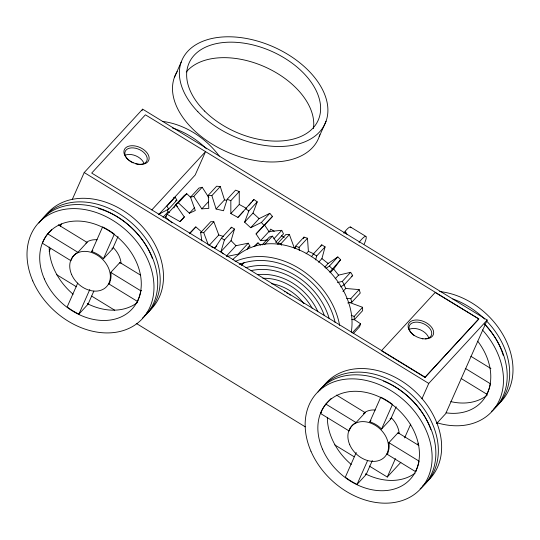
<?xml version="1.0" encoding="UTF-8"?>
<svg xmlns="http://www.w3.org/2000/svg" width="540" height="540" viewBox="0 0 540 540"><rect width="100%" height="100%" fill="white"/><g stroke="black" fill="none" stroke-linecap="round" stroke-linejoin="round"><path stroke-width="0.81" d="M351.277 332.08C360.815 274.921 278.593 214.076 232.598 259.74M295.022 248.63L295.549 246.233L303.953 237.114L307.49 238.241L308.387 251.336L306.146 253.766M303.601 238.714L303.953 237.114M315.623 259.909L316.676 255.994L325.08 246.881L321.773 244.843L313.369 253.955L311.519 256.729M318.566 262.258L321.928 258.613L325.08 246.881M223.155 253.841L220.968 251.593L224.39 240.017L234.488 229.061L231.532 227.212L221.434 238.167L215.048 247.894L211.086 246.665M220.968 251.593L231.066 240.638L234.488 229.061M243.547 211.343L237.944 217.418L230.85 213.584L239.254 204.464L239.24 191.558L235.568 190.141L227.165 199.26L223.506 210.749L216.101 209L211.869 195.642L220.273 186.523L224.505 199.881L226.726 200.407M354.375 319.586L360.612 323.811L359.6 326.754L353.437 333.443M267.739 239.976L260.537 240.665L256.055 233.941L272.477 216.439L269.804 213.334L261.401 222.453L250.702 227.725L244.613 222.176L248.825 210.985L257.229 201.866L253.894 199.49L237.944 217.418M244.613 222.176L253.017 213.057L257.229 201.866M49.187 251.573L50.551 248.501M60.406 226.253L61.425 223.952M72.306 199.395L84.206 172.544L142.648 109.161L487.188 320.051L445.702 413.66L436.631 423.509M141.966 110.7L142.648 109.161M77.74 283.055L67.156 306.943A56.504 43.133 42.7 0 0 78.901 314.125L88.04 304.209L93.845 291.101M91.685 251.586L102.614 226.922A56.504 43.133 42.7 0 1 114.352 234.117L103.417 258.788A22.599 17.253 42.7 0 0 91.685 251.586L92.826 250.351M174.332 77.571L181.197 62.073M78.901 314.125L89.829 289.454M103.417 258.788L112.563 248.873L118.031 236.54M151.814 209.918L205.551 151.612L195.169 175.034L158.598 214.697M269.339 232.119L270.668 229.115L274.239 231.302M319.194 136.701L326.066 121.203M345.276 232.956L345.681 232.045L347.227 234.725M356.231 452.534L345.303 477.198A56.504 43.133 42.7 0 0 357.048 484.38L366.188 474.464L372.337 460.58M369.832 421.841L380.761 397.177A56.504 43.133 42.7 0 1 392.499 404.365L381.571 429.044A22.599 17.253 42.7 0 0 369.832 421.841L370.973 420.599M357.048 484.38L367.639 460.478M381.571 429.044L390.71 419.128L396.178 406.789M478.784 318.917L435.152 292.491L381.436 350.75L424.973 377.399L478.784 318.917L145.409 114.804L91.699 173.063L425.068 377.177M369.286 466.034L387.268 477.043L395.429 458.629M404.608 437.913L410.731 424.096M421.949 398.776L428.753 383.434L487.188 320.051M172.044 222.872L165.449 217.053L167.062 214.312L175.466 205.193L177.633 206.415M173.86 207.934L175.466 205.193M230.614 228.602L231.532 227.212M320.848 246.226L321.773 244.843M329.731 272.153L340.612 259.706L337.817 256.932L328.097 263.479L324.736 267.125M330.318 272.68L333.68 269.028L340.612 259.706M249.041 205.153L251.201 202.635M252.275 201.38L253.894 199.49M167.062 214.312L180.056 221.636L184.275 216.972L175.777 204.68L184.181 195.561L186.746 193.698L190.822 197.532M71.023 260.759L42.417 243.25A56.504 43.133 42.7 0 1 47.756 233.867L51.759 229.527M71.233 260.084A22.599 17.253 42.7 0 1 77.909 252.322L87.055 242.406L58.334 224.829M168.662 209.108L176.897 200.178L175.176 197.208L166.941 206.145L168.662 209.108L158.841 214.218M137.997 300.787L137.43 301.408L108.824 283.898A22.599 17.253 42.7 0 0 110.754 272.423L119.9 262.507L140.717 275.252M163.053 217.228L167.994 211.862L167.387 209.534M175.777 204.68L178.342 202.81L186.746 193.698M165.449 217.053L166.57 215.831M108.824 283.898L109.964 282.656M178.342 202.81L189.398 213.232L195.298 210.512L190.519 197.195L198.923 188.075L202.183 187.259L208.886 197.681M190.519 197.195L193.779 196.378L202.183 187.259M180.056 221.636L184.538 216.769M189.398 213.232L194.441 207.765M193.779 196.378L201.818 208.879L208.811 208.373L208.224 195.325L216.628 186.212L220.273 186.523M201.818 208.879L208.541 201.589M189.331 233.591L195.831 226.915L201.575 231.856M189.662 233.604L195.831 226.915M216.101 209L224.505 199.881M137.43 301.408A56.504 43.133 42.7 0 0 140.906 290.885L141.48 290.264M201.845 240.907L200.65 232.639L210.749 221.684L213.82 221.71L218.801 234.974L223.56 236.453M230.85 213.584L230.837 200.671L239.24 191.558M200.65 232.639L203.722 232.666L213.82 221.71M209.263 245.315L218.801 234.974M215.048 247.894L216.729 246.071M250.702 227.725L259.106 218.612L269.804 213.334M226.449 256.048L235.987 245.7L248.231 243.196L249.946 246.159L247.144 249.203M256.055 233.941L272.477 216.439M248.231 243.196L238.133 254.144L226.706 256.487M253.962 246.557L258.026 242.865L260.516 245.147M255.224 245.909L258.026 242.865M260.537 240.665L268.947 231.545L281.745 230.324L283.5 233.861L275.65 242.366M262.069 244.958L269.352 237.06L272.403 236.142L278.012 244.35M264.553 244.647L272.403 236.142M273.901 238.835L281.745 230.324M289.393 234.549L285.95 234.441L277.547 243.56L280.989 243.668L289.393 234.549L294.266 247.847L295.839 248.123M299.309 250.628L299.086 247.354L307.49 238.241M344.743 233.057L345.681 232.045M325.944 268.387L329.413 266.045L337.817 256.932M335.192 278.782L338.553 275.137L350.669 272.309L352.694 275.576L344.291 284.688L340.686 286.862M337.419 282.555L342.266 281.428L350.669 272.309M342.947 291.506L345.749 288.468L359.181 289.615L360.261 293.078L351.851 302.191L347.74 302.96M346.579 298.37L350.771 298.728L359.181 289.615M351.844 319.478L354.226 319.775L354.186 316.42L362.596 307.3L349.036 302.285M354.226 319.775L362.63 310.655L362.596 307.3M352.202 332.924L360.612 323.811M349.171 431.008L320.564 413.505A56.504 43.133 42.7 0 1 325.91 404.116L331.047 398.54M320.564 413.505L321.712 412.263M349.38 430.333A22.599 17.253 42.7 0 1 356.062 422.57L365.202 412.655L336.488 395.077M424.973 377.399L478.69 319.14M416.151 471.035L415.577 471.656L386.971 454.147A22.599 17.253 42.7 0 0 388.901 442.679L398.048 432.763L418.865 445.507M386.971 454.147L388.112 452.912M387.268 477.043L400.889 462.274M417.339 444.427L418.473 443.198M461.18 378.52L486.925 394.274L487.492 393.653M241.36 265.282L244.418 262.4M351.257 276.44L352.694 275.576M175.493 200.907L176.897 200.178M247.847 247.253L249.946 246.159M235.076 261.515C279.403 242.528 331.682 280.739 339.626 325.438M239.261 264.404C279.902 248.731 326.349 282.434 335.165 322.637M245.889 267.692C281.286 257.377 319.262 284.607 329.177 318.425M251.066 270.614C282.15 263.858 314.044 286.524 324.304 315.401M173.549 197.546L175.176 197.208M257.762 274.678C283.075 271.809 307.706 289.042 317.864 311.668M262.906 278.303C283.257 277.756 302.407 290.736 312.127 308.185M208.224 195.325L211.869 195.642M271.458 283.682C284.391 285.633 296.109 293.308 303.939 303.669M295.549 246.233L299.086 247.354M351.175 315.306L354.186 316.42M227.165 199.26L230.837 200.671M167.994 211.862L169.486 212.497M308.387 251.336L313.922 253.894M284.243 291.539L284.938 291.89M239.254 204.464L246.348 208.305M240.584 264.06L242.028 264.863M286.308 292.633L287.665 293.429M350.568 227.043L365.877 236.405M281.387 235.676L284.249 237.425M470.826 356.258L490.928 368.564M465.277 368.375L490.401 383.751A56.504 43.133 42.7 0 1 486.925 394.274M84.206 172.544L428.753 383.434M47.756 233.867L77.909 252.322M110.754 272.423L140.906 290.885M325.91 404.116L356.062 422.57M388.901 442.679L419.06 461.133A56.504 43.133 42.7 0 1 415.577 471.656M56.396 274.516L76.532 286.841M91.638 296.089L114.656 310.176M136.235 323.386L305.269 426.85M334.76 444.899L354.179 456.786M313.369 253.955L316.676 255.994M221.434 238.167L224.39 240.017M288.995 294.273L290.297 295.157M245.491 208.602L248.825 210.985M321.928 258.613L328.097 263.479M253.017 213.057L259.106 218.612M329.413 266.045L332.208 268.819M231.066 240.638L235.987 245.7M261.401 222.453L264.074 225.558M333.68 269.028L338.553 275.137M264.458 224.822L268.947 231.545M342.266 281.428L344.291 284.688M344 284.688L345.749 288.468M203.722 232.666L208.413 245.147M280.989 243.668L281.563 245.234M350.771 298.728L351.851 302.191M125.057 155.277A11.806 7.378 23.9 0 1 135.999 155.898A11.806 7.378 23.9 0 1 143.984 163.512M408.956 329.522A11.988 7.493 23.9 0 1 420.404 329.866A11.988 7.493 23.9 0 1 428.726 337.973M133.164 162.918A11.806 7.378 23.9 0 1 127.555 148.912A11.806 7.378 23.9 0 1 146.32 155.621A11.806 7.378 23.9 0 1 135.526 163.762M414.389 335.711A11.988 7.493 23.9 0 1 412.054 323.055A11.988 7.493 23.9 0 1 429.563 328.138A11.988 7.493 23.9 0 1 425.27 338.87M422.975 338.85A11.988 7.493 23.9 0 1 422.179 338.762M44.692 216.763A70.632 53.919 42.7 0 1 137.471 221.663A70.632 53.919 42.7 0 1 146.522 313.234M137.639 302.353A56.504 43.133 42.7 0 1 87.5 303.73M73.13 294.239A56.504 43.133 42.7 0 1 49.214 247.057M88.04 304.209A56.504 43.133 42.7 0 1 87.278 303.838M86.96 241.974A22.599 17.253 42.7 0 1 97.119 239.767M113.117 247.489A22.599 17.253 42.7 0 1 121.041 263.088M85.847 243.101A22.599 17.253 42.7 0 1 87.055 242.406M111.935 248.258A22.599 17.253 42.7 0 1 112.563 248.873M119.9 262.507A22.599 17.253 42.7 0 1 120.015 263.291M98.591 208.562A66.481 50.747 42.7 0 1 152.415 258.559M41.391 220.347A70.632 53.919 42.7 0 1 133.421 224.539A70.632 53.919 42.7 0 1 144.457 315.839M38.907 223.04A70.632 53.919 42.7 0 1 130.559 226.881A70.632 53.919 42.7 0 1 142.587 318.019M162.351 121.385A70.632 53.919 42.7 0 1 219.26 156.033M172.368 127.926A70.632 53.919 42.7 0 1 206.53 148.844M322.839 387.018A70.632 53.919 42.7 0 1 413.721 390.163A70.632 53.919 42.7 0 1 427.707 480.944M415.199 473.054A56.504 43.133 42.7 0 1 365.654 473.978M351.277 464.488A56.504 43.133 42.7 0 1 327.362 417.305M366.188 474.464A56.504 43.133 42.7 0 1 365.425 474.086M364.129 412.891A22.599 17.253 42.7 0 1 375.266 410.015M391.264 417.737A22.599 17.253 42.7 0 1 399.188 433.337M363.42 413.741A22.599 17.253 42.7 0 1 365.202 412.655M390.089 418.514A22.599 17.253 42.7 0 1 390.71 419.128M398.048 432.763A22.599 17.253 42.7 0 1 398.169 433.539M383.562 381.152A66.481 50.747 42.7 0 1 430.832 429.557M319.538 390.596A70.632 53.919 42.7 0 1 411.568 394.794A70.632 53.919 42.7 0 1 422.611 486.095M318.006 392A70.632 53.919 42.7 0 1 409.846 398.196A70.632 53.919 42.7 0 1 420.127 488.781M482.382 329.886A70.632 53.919 42.7 0 1 498.643 401.706A70.632 53.919 42.7 0 1 436.455 422.597M439.661 291.539A70.632 53.919 42.7 0 1 504.671 337.81A70.632 53.919 42.7 0 1 498.467 404.096M477.677 341.152A56.504 43.133 42.7 0 1 487.573 392.675A56.504 43.133 42.7 0 1 446.081 412.83M487.134 395.226A56.504 43.133 42.7 0 1 450.785 401.605M484.596 324.047A66.481 50.747 42.7 0 1 503.199 355.28M486.392 320.807A70.632 53.919 42.7 0 1 493.952 408.713M452.844 298.964A70.632 53.919 42.7 0 1 484.684 319.093M484.475 324.081A70.632 53.919 42.7 0 1 491.474 411.399M359.006 242.467A20.324 3.301 -58.5 0 1 364.176 244.1M343.703 233.098A20.324 3.301 -58.5 0 1 350.933 227.745M319.849 134.622A78.287 48.951 23.9 0 1 227.009 151.922A78.287 48.951 23.9 0 1 177.248 71.55M186.26 71.989A70.612 44.152 23.9 0 1 264.843 66.859A70.612 44.152 23.9 0 1 313.403 128.614M126.988 158.416A13.311 8.323 23.9 0 0 148.453 160.893A13.311 8.323 23.9 0 0 134.096 145.827A13.311 8.323 23.9 0 0 126.988 158.416M411.737 333.376A13.493 8.438 23.9 0 0 433.202 334.915A13.493 8.438 23.9 0 0 417.677 320.031A13.493 8.438 23.9 0 0 411.737 333.376M32.791 280.942A70.632 53.919 42.7 0 0 142.297 318.776A70.632 53.919 42.7 0 0 96.404 212.571A70.632 53.919 42.7 0 0 32.791 280.942M44.334 278.903A56.504 43.133 42.7 0 0 131.936 309.17A56.504 43.133 42.7 0 0 95.222 224.208A56.504 43.133 42.7 0 0 44.334 278.903M71.584 274.502A22.599 17.253 42.7 0 0 106.623 286.612A22.599 17.253 42.7 0 0 91.942 252.626A22.599 17.253 42.7 0 0 71.584 274.502M310.939 451.19A70.632 53.919 42.7 0 0 420.444 489.024A70.632 53.919 42.7 0 0 374.551 382.82A70.632 53.919 42.7 0 0 310.939 451.19M322.481 449.152A56.504 43.133 42.7 0 0 410.083 479.425A56.504 43.133 42.7 0 0 373.37 394.457A56.504 43.133 42.7 0 0 322.481 449.152M349.731 444.751A22.599 17.253 42.7 0 0 384.777 456.86A22.599 17.253 42.7 0 0 370.089 422.874A22.599 17.253 42.7 0 0 349.731 444.751M197.863 111.733A78.287 48.951 23.9 0 0 323.993 125.793A78.287 48.951 23.9 0 0 239.038 37.388A78.287 48.951 23.9 0 0 197.863 111.733M204.633 111.092A70.612 44.152 23.9 0 0 317.696 121.304A70.612 44.152 23.9 0 0 238.565 42.511A70.612 44.152 23.9 0 0 204.633 111.092"/></g></svg>
